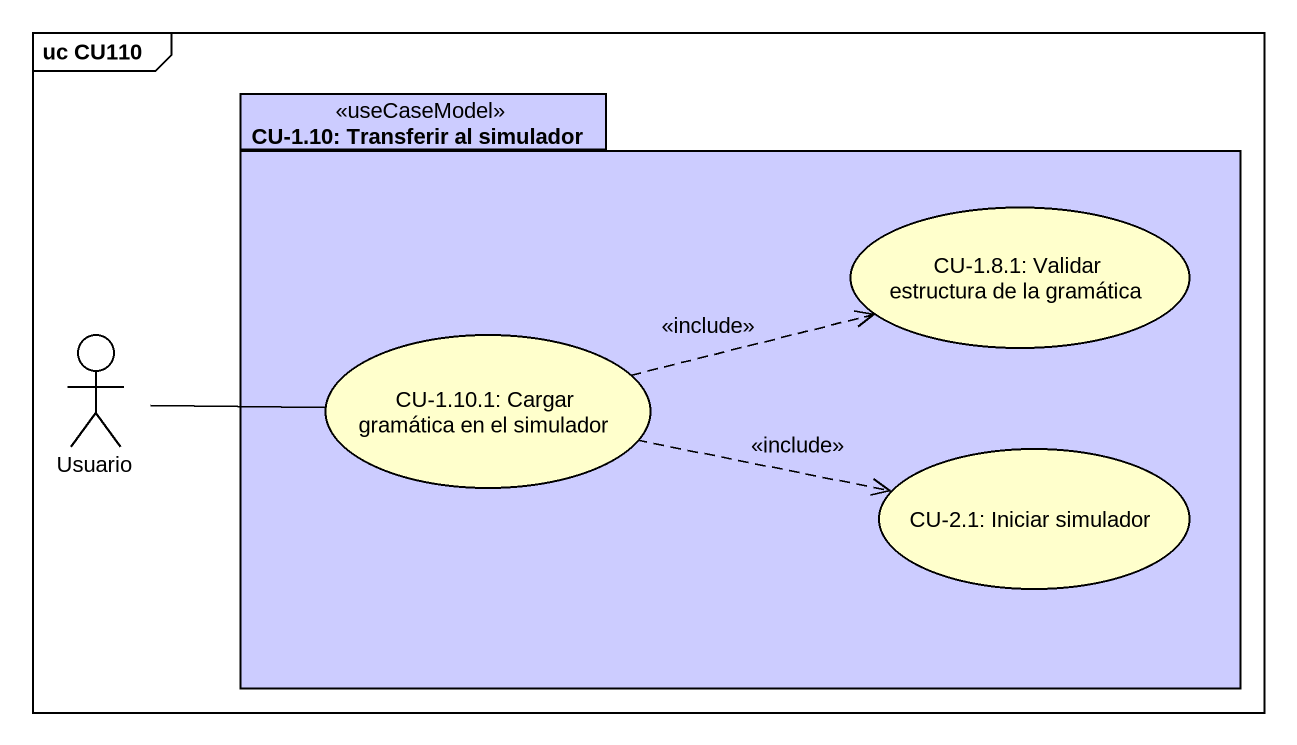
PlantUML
@startuml
mainframe uc CU110
package "CU-1.10: Transferir al simulador" as CU_1_10_Transferir_al <<useCaseModel>> #CCCCFF {
  usecase "CU-1.8.1: Validar estructura de la gramática" as CU_1_8_1_Validar_estructura #FFFFCC
  usecase "CU-1.10.1: Cargar gramática en el simulador" as CU_1_10_1_Cargar_gramática #FFFFCC
  usecase "CU-2.1: Iniciar simulador" as CU_2_1_Iniciar_simulador #FFFFCC
}
actor Usuario
Usuario -right- CU_1_10_1_Cargar_gramática
CU_1_10_1_Cargar_gramática .right.> CU_1_8_1_Validar_estructura : <<include>>
CU_1_10_1_Cargar_gramática .right.> CU_2_1_Iniciar_simulador : <<include>>
@enduml
